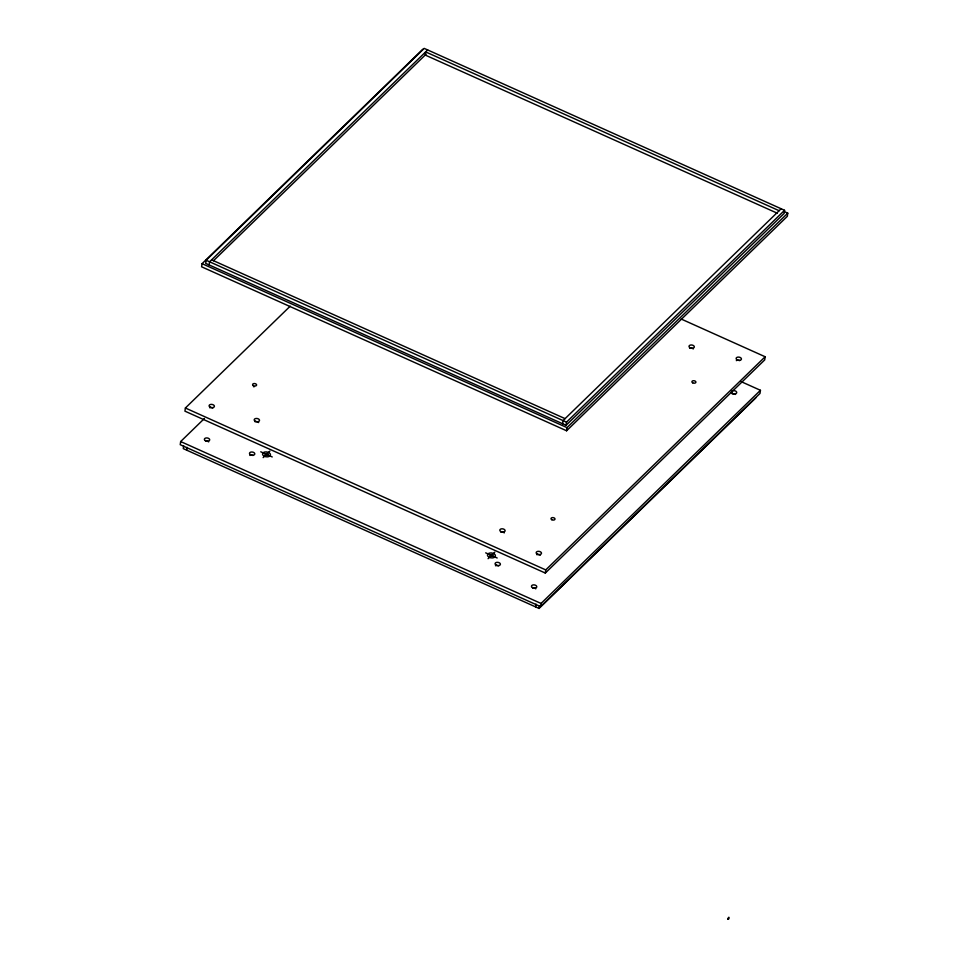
<?xml version="1.0" encoding="UTF-8"?>
<svg xmlns="http://www.w3.org/2000/svg" width="968" height="968" viewBox="0 0 968 968"><rect width="100%" height="100%" fill="white"/><g stroke="black" fill="none" stroke-linecap="round" stroke-linejoin="round"><path stroke-width="1.45" d="M422.822 49.211L202.07 263.671L201.622 266.805L566.582 430.772L787.335 216.312L787.77 213.166L783.644 211.314M204.442 418.454L180.665 441.553L180.229 444.699L540.592 606.597L760.001 393.444L760.437 390.298L741.185 381.646M290.219 306.166L185.384 408.012L184.936 411.158L545.311 573.056L764.708 359.902L765.156 356.756L681.254 319.065M206.148 260.247L205.7 263.393L566.074 425.291L784.14 213.444L784.576 210.298L424.214 48.4L206.148 260.247L566.51 422.145L784.576 210.298M183.666 445.825L183.267 448.62L539.055 608.448L755.778 397.909M209.148 264.942L209.584 261.796L427.65 49.949M186.715 450.168L187.102 447.373M535.606 606.9L535.994 604.105M562.626 423.742L563.073 420.596L781.14 208.749M539.055 608.448L539.442 605.653M540.592 606.597L541.039 603.451L760.437 390.298M545.311 573.056L545.746 569.91L765.156 356.756M566.074 425.291L566.51 422.145M566.582 430.772L567.03 427.626L787.77 213.166M213.468 260.743L426.138 54.135M263.139 457.634L269.854 451.112M488.078 558.693L494.793 552.171M779.119 210.709L425.642 51.897L425.206 55.043L777.304 213.226M211.605 259.835L565.082 418.636M202.07 263.671L567.03 427.626M185.384 408.012L545.746 569.91M260.755 451.79L272.238 456.956M485.694 552.849L497.177 558.004M180.665 441.553L541.039 603.451M732.207 393.903A2.674 1.633 8 0 1 735.547 394.448M532.739 588.048A2.674 1.633 8 0 1 535.776 588.834M205.664 441.106A2.674 1.633 8 0 1 208.689 441.892M249.865 455.444A2.674 1.633 8 0 1 253.035 455.48M495.459 565.772A2.674 1.633 8 0 1 498.641 565.82M253.471 386.716A2.009 1.222 8 0 1 254.269 386.704M736.333 360.628A2.674 1.633 8 0 1 739.685 360.58M536.756 554.688A2.674 1.633 8 0 1 540.313 555.16M209.669 407.746A2.674 1.633 8 0 1 212.851 407.976M254.983 421.733A2.674 1.633 8 0 1 258.662 422.568M500.831 532.013A2.674 1.633 8 0 1 504.255 532.908M689.809 348.25A2.674 1.633 8 0 1 693.318 348.94M727.875 919.164C729.811 919.878 729.061 914.457 727.888 919.092M489.106 557.229A4.017 2.456 8 0 0 495.41 556.019A4.017 2.456 8 0 0 489.796 553.03A4.017 2.456 8 0 0 489.106 557.229M490.655 556.031A1.343 0.823 8 0 0 492.76 555.632A1.343 0.823 8 0 0 490.897 554.628A1.343 0.823 8 0 0 490.655 556.031M264.167 456.17A4.017 2.456 8 0 0 270.459 454.972A4.017 2.456 8 0 0 264.857 451.983A4.017 2.456 8 0 0 264.167 456.17M265.716 454.972A1.343 0.823 8 0 0 267.821 454.573A1.343 0.823 8 0 0 265.946 453.581A1.343 0.823 8 0 0 265.716 454.972M732.413 393.407A2.674 1.633 8 0 0 736.696 392.754A2.674 1.633 8 0 0 733.103 390.649A2.674 1.633 8 0 0 732.413 393.407M532.461 587.661A2.674 1.633 8 0 0 536.756 586.995A2.674 1.633 8 0 0 533.162 584.902A2.674 1.633 8 0 0 532.461 587.661M205.373 440.718A2.674 1.633 8 0 0 209.669 440.053A2.674 1.633 8 0 0 206.075 437.959A2.674 1.633 8 0 0 205.373 440.718M250.482 454.779A2.674 1.633 8 0 0 254.766 454.125A2.674 1.633 8 0 0 251.172 452.032A2.674 1.633 8 0 0 250.482 454.779M496.076 565.118A2.674 1.633 8 0 0 500.371 564.465A2.674 1.633 8 0 0 496.778 562.36A2.674 1.633 8 0 0 496.076 565.118M253.362 385.639A2.009 1.222 8 0 0 256.581 385.143A2.009 1.222 8 0 0 253.882 383.57A2.009 1.222 8 0 0 253.362 385.639M692.665 382.808A2.009 1.222 8 0 0 695.883 382.312A2.009 1.222 8 0 0 693.185 380.739A2.009 1.222 8 0 0 692.665 382.808M551.76 519.695A2.009 1.222 8 0 0 554.979 519.199A2.009 1.222 8 0 0 552.28 517.626A2.009 1.222 8 0 0 551.76 519.695M737.12 359.878A2.674 1.633 8 0 0 741.415 359.213A2.674 1.633 8 0 0 737.822 357.119A2.674 1.633 8 0 0 737.12 359.878M537.167 554.12A2.674 1.633 8 0 0 541.463 553.466A2.674 1.633 8 0 0 537.869 551.361A2.674 1.633 8 0 0 537.167 554.12M210.092 407.177A2.674 1.633 8 0 0 214.376 406.524A2.674 1.633 8 0 0 210.782 404.418A2.674 1.633 8 0 0 210.092 407.177M255.189 421.249A2.674 1.633 8 0 0 259.484 420.584A2.674 1.633 8 0 0 255.891 418.491A2.674 1.633 8 0 0 255.189 421.249M500.795 531.577A2.674 1.633 8 0 0 505.078 530.924A2.674 1.633 8 0 0 501.484 528.831A2.674 1.633 8 0 0 500.795 531.577M690.002 347.766A2.674 1.633 8 0 0 694.298 347.101A2.674 1.633 8 0 0 690.704 345.007A2.674 1.633 8 0 0 690.002 347.766"/></g></svg>
